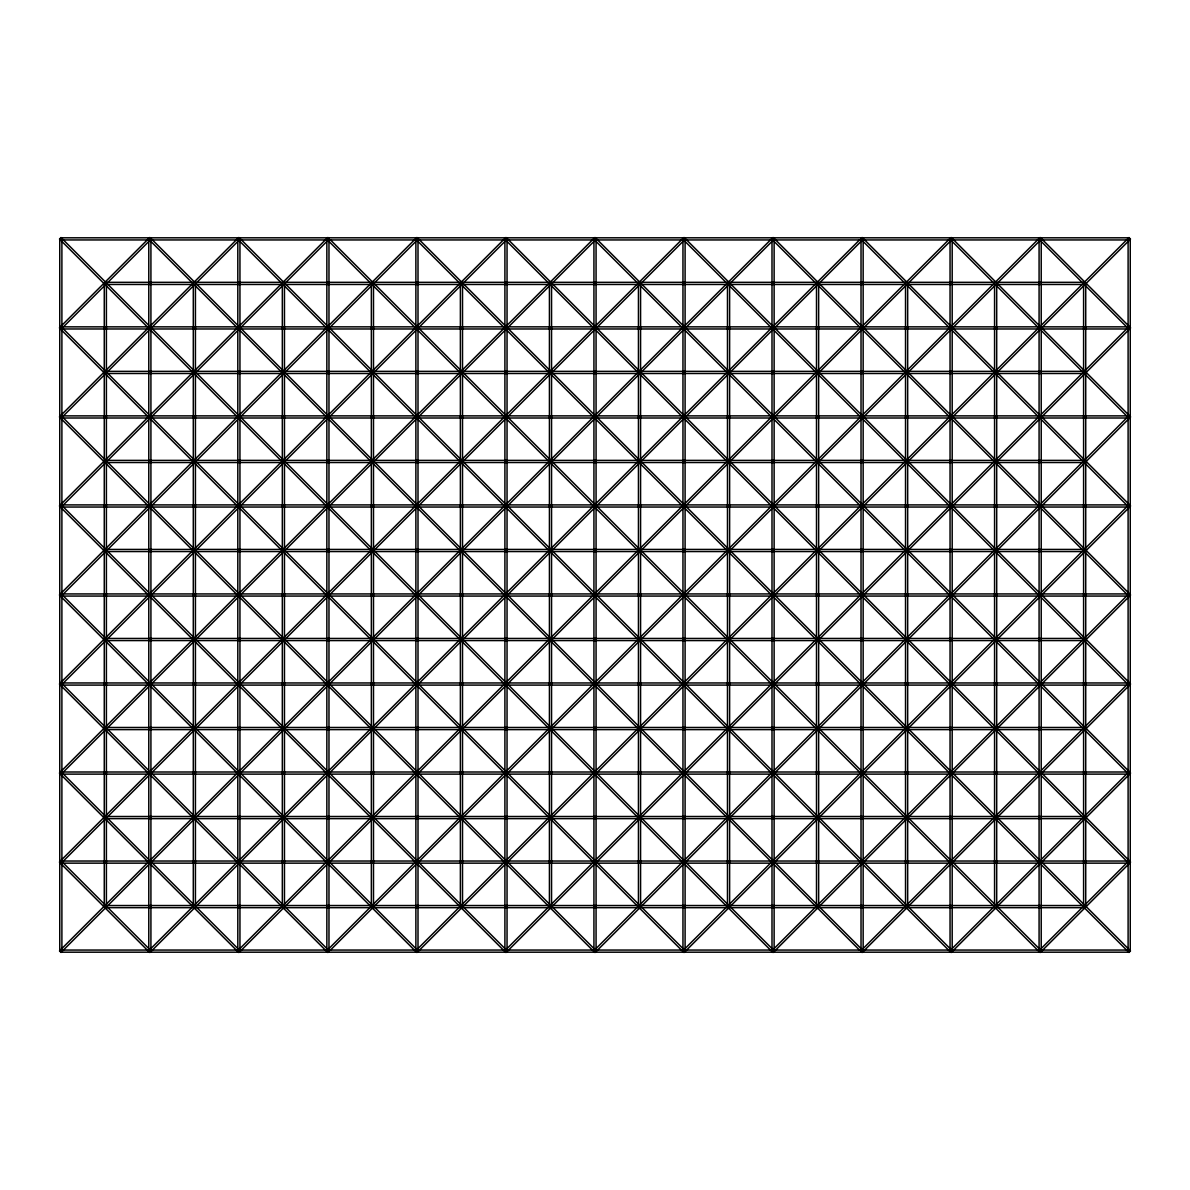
<?xml version="1.0" encoding="UTF-8"?>
<svg xmlns="http://www.w3.org/2000/svg" width="1190" height="1190" viewBox="0 0 1190 1190"><rect width="100%" height="100%" fill="white"/><g stroke="black" fill="none" stroke-linecap="round" stroke-linejoin="round"><path stroke-width="1.5" d="M60.63 240.201L62.148 238.684M59.5 327.726L149.657 237.554M60.63 329.228L62.148 327.726M105.151 284.722L106.654 283.205M149.657 240.201L151.175 238.684M61.017 329.228L149.866 240.38M59.5 416.753L149.657 326.596L151.175 328.098M150.966 325.287L238.684 237.554M148.527 328.098L150.044 326.596L239.071 415.622L237.554 417.125L238.684 418.255L240.201 416.753L283.592 460.128M193.048 283.592L194.55 282.075M60.63 418.255L62.148 416.753L148.735 503.34M105.151 373.749L106.654 372.232M151.175 327.726L149.657 329.228L59.5 239.071L61.017 237.554L148.735 325.287M238.684 240.201L240.201 238.684M61.017 418.255L62.148 417.125L60.63 415.622M63.457 415.816L148.735 330.537M194.55 284.722L150.044 329.228L148.527 327.726M195.681 283.592L239.071 240.201L237.554 238.684M59.5 505.78L104.021 461.259M105.151 460.128L148.527 416.753L150.044 418.255L151.175 417.125L149.657 415.622M150.966 414.313L238.684 326.596L240.201 328.098L283.592 284.722M240.008 325.287L327.726 237.554M150.044 415.622L148.527 417.125L149.657 418.255L151.175 416.753L194.55 460.128M193.048 372.619L194.55 371.101M237.554 328.098L239.071 326.596L150.044 237.554M282.075 283.592L283.592 282.075M60.63 507.297L62.148 505.78L148.735 592.367M105.151 462.776L106.654 461.259M61.017 507.297L62.148 506.166L60.63 504.649M63.457 504.857L148.735 419.564M152.484 415.816L239.071 329.228L237.554 327.726M284.722 283.592L328.098 240.201L326.596 238.684M59.5 594.807L104.021 550.301M105.151 549.17L148.527 505.78L150.044 507.297L151.175 506.166L149.657 504.649M150.966 503.34L237.554 416.753L239.071 418.255L152.484 504.857M240.008 414.313L416.753 237.554M150.044 504.649L148.527 506.166L149.657 507.297L151.175 505.78L194.55 549.17M326.596 328.098L328.098 326.596M60.63 596.324L62.148 594.807L61.017 593.676M105.151 551.803L106.654 550.301M327.726 329.228L329.228 327.726M418.255 238.684L416.753 240.201L460.128 283.592M61.017 596.324L62.148 595.193L60.63 593.676M63.457 593.884L148.735 508.606M241.511 415.816L283.592 373.749M284.722 372.619L372.619 284.722M373.749 283.592L415.816 241.511M59.5 683.834L147.218 596.116M150.966 592.367L237.554 505.78L239.071 507.297L152.484 593.884M240.008 503.34L326.596 416.753L328.098 418.255M371.101 372.232L327.726 415.622L329.228 417.125L241.511 504.857M372.232 371.101L415.622 327.726L417.125 329.228L504.857 241.511M505.78 237.554L416.753 326.596L418.255 328.098M60.63 685.351L62.148 683.834L61.017 682.703M327.726 418.255L329.228 416.753L372.619 460.128M418.255 327.726L416.753 329.228L460.128 372.619M507.297 238.684L505.78 240.201L549.17 283.592M148.735 597.633L62.148 684.22L60.63 682.703M330.537 415.816L372.619 373.749M373.749 372.619L415.816 330.537M59.5 772.875L147.218 685.143M150.966 681.394L236.245 596.116M240.008 592.367L326.596 505.78L328.098 507.297M371.101 461.259L327.726 504.649L329.228 506.166L241.511 593.884M372.232 460.128L415.622 416.753L417.125 418.255L418.255 417.125L416.753 415.622L460.128 372.232M461.259 371.101L504.649 327.726L506.166 329.228L593.884 241.511M594.807 237.554L505.78 326.596L507.297 328.098M193.048 639.699L194.55 638.197M415.622 417.125L417.125 415.622M60.63 774.378L62.148 772.875L61.017 771.745M149.657 685.351L151.175 683.834L150.044 682.703L148.527 684.22L105.151 640.83M240.201 594.807L238.684 596.324L237.554 595.193L239.071 593.676L195.681 550.301M327.726 507.297L329.228 505.78L415.816 592.367M507.297 327.726L505.78 329.228L592.367 415.816M594.807 240.201L596.324 238.684M148.735 686.66L62.148 773.247L60.63 771.745M194.55 640.83L151.175 684.22L149.657 682.703L148.527 683.834L150.044 685.351M195.681 639.699L239.071 596.324L237.554 594.807L238.684 593.676L240.201 595.193M330.537 504.857L415.816 419.564M419.564 415.816L504.857 330.537M59.5 861.902L147.218 774.184M150.966 770.436L236.245 685.143M240.008 681.394L325.287 596.116M460.128 461.259L416.753 504.649L418.255 506.166L417.125 507.297L415.622 505.78L326.596 594.807L328.098 596.324M461.259 460.128L504.649 416.753L506.166 418.255L507.297 417.125L505.78 415.622L594.807 326.596L596.324 328.098M596.116 325.287L683.834 237.554M193.048 728.741L194.55 727.224M282.075 639.699L283.592 638.197M328.098 593.676L326.596 595.193L415.622 684.22L417.125 682.703L418.255 683.834L416.753 685.351L460.128 728.741M415.622 506.166L417.125 504.649M504.649 417.125L506.166 415.622M593.676 328.098L595.193 326.596L684.22 415.622L682.703 417.125L683.834 418.255L685.351 416.753L728.741 460.128M638.197 283.592L639.699 282.075M60.63 863.405L62.148 861.902M105.151 818.899L106.654 817.381M149.657 774.378L151.175 772.875L150.044 771.745L148.527 773.247L105.151 729.872M238.684 685.351L240.201 683.834M327.726 596.324L329.228 594.807L284.722 550.301M372.232 551.803L373.749 550.301M461.259 462.776L462.776 461.259M550.301 373.749L551.803 372.232M596.324 327.726L594.807 329.228L550.301 284.722M683.834 240.201L685.351 238.684M61.017 863.405L148.735 775.687M194.55 729.872L151.175 773.247L149.657 771.745L148.527 772.875L150.044 774.378M195.681 728.741L239.071 685.351L237.554 683.834L238.684 682.703L240.201 684.22L283.592 640.83M284.722 639.699L329.228 595.193L327.726 593.676M330.537 593.884L415.816 508.606M419.564 504.857L504.857 419.564M508.606 415.816L593.884 330.537M639.699 284.722L595.193 329.228L593.676 327.726M640.83 283.592L684.22 240.201L682.703 238.684M150.966 859.463L236.245 774.184M240.008 770.436L325.287 685.143M414.313 596.116L326.596 683.834L328.098 685.351L284.722 728.741M460.128 550.301L416.753 593.676L418.255 595.193L417.125 596.324L415.622 594.807M461.259 549.17L504.649 505.78L506.166 507.297L507.297 506.166L505.78 504.649L549.17 461.259M550.301 460.128L593.676 416.753L595.193 418.255L596.324 417.125L594.807 415.622M596.116 414.313L683.834 326.596L685.351 328.098L728.741 284.722M685.143 325.287L772.875 237.554M148.527 862.274L150.044 860.772L194.55 905.278M193.048 817.768L194.55 816.251M282.075 728.741L283.592 727.224M328.098 682.703L326.596 684.22L240.008 597.633M371.101 639.699L372.619 638.197M415.622 595.193L417.125 593.676L418.255 594.807L416.753 596.324L460.128 639.699M504.649 506.166L506.166 504.649M595.193 415.622L593.676 417.125L594.807 418.255L596.324 416.753L639.699 460.128M638.197 372.619L639.699 371.101M682.703 328.098L684.22 326.596L595.193 237.554M727.224 283.592L728.741 282.075M105.151 907.925L106.654 906.408M151.175 861.902L149.657 863.405L59.5 773.247M238.684 774.378L240.201 772.875M461.259 551.803L462.776 550.301M550.301 462.776L551.803 461.259M772.875 240.201L774.378 238.684M148.735 864.714L61.017 952.446L59.5 950.929L149.657 860.772L151.175 862.274M283.592 729.872L240.201 773.247L238.684 771.745L237.554 772.875L239.071 774.378L150.044 863.405L148.527 861.902M415.816 597.633L329.228 684.22L327.726 682.703M419.564 593.884L504.857 508.606M508.606 504.857L593.884 419.564M597.633 415.816L684.22 329.228L682.703 327.726M729.872 283.592L773.247 240.201L771.745 238.684M150.966 948.49L238.684 860.772L240.201 862.274L283.592 818.899M240.008 859.463L325.287 774.184M414.313 685.143L326.596 772.875L328.098 774.378L284.722 817.768M503.34 596.116L416.753 682.703L418.255 684.22L504.857 597.633M549.17 550.301L505.78 593.676L507.297 595.193L506.166 596.324L504.649 594.807M550.301 549.17L593.676 505.78L595.193 507.297L596.324 506.166L594.807 504.649M596.116 503.34L682.703 416.753L684.22 418.255L597.633 504.857M685.143 414.313L772.875 326.596L774.378 328.098L817.768 284.722M774.184 325.287L859.463 240.008M861.902 237.554L860.772 238.684L862.274 240.201L818.899 283.592M148.527 951.316L150.044 949.798M237.554 862.274L239.071 860.772L152.484 774.184M328.098 771.745L326.596 773.247L240.008 686.66M504.649 595.193L506.166 593.676L507.297 594.807L505.78 596.324L549.17 639.699M595.193 504.649L593.676 506.166L594.807 507.297L596.324 505.78L639.699 549.17M771.745 328.098L773.247 326.596L684.22 237.554M550.301 551.803L551.803 550.301M863.405 238.684L861.902 240.201L905.278 283.592M150.044 952.446L239.071 863.405L237.554 861.902M372.619 729.872L329.228 773.247L327.726 771.745M373.749 728.741L415.816 686.66M508.606 593.884L593.884 508.606M686.66 415.816L728.741 373.749M729.872 372.619L773.247 329.228L771.745 327.726M240.008 948.49L371.101 817.381M372.232 816.251L414.313 774.184M503.34 685.143L416.753 771.745L418.255 773.247L504.857 686.66M592.367 596.116L505.78 682.703L507.297 684.22L593.884 597.633M596.116 592.367L682.703 505.78L684.22 507.297L597.633 593.884M685.143 503.34L771.745 416.753L773.247 418.255L686.66 504.857M774.184 414.313L816.251 372.232M817.381 371.101L950.929 237.554M237.554 951.316L239.071 949.798L195.681 906.408M326.596 862.274L328.098 860.772M860.772 328.098L862.274 326.596M327.726 863.405L329.228 861.902M861.902 329.228L863.405 327.726M952.446 238.684L950.929 240.201L994.319 283.592M239.071 952.446L372.619 818.899M373.749 817.768L415.816 775.687M775.687 415.816L817.768 373.749M818.899 372.619L949.992 241.511M371.101 906.408L327.726 949.798L329.228 951.316L328.098 952.446M372.232 905.278L415.622 861.902L417.125 863.405L504.857 775.687M460.128 817.381L416.753 860.772L418.255 862.274M461.259 816.251L503.34 774.184M592.367 685.143L505.78 771.745L507.297 773.247L593.884 686.66M596.116 681.394L681.394 596.116M685.143 592.367L771.745 505.78L773.247 507.297L686.66 593.884M774.184 503.34L816.251 461.259M817.381 460.128L860.772 416.753L862.274 418.255M905.278 372.232L861.902 415.622L863.405 417.125L775.687 504.857M906.408 371.101L949.798 327.726L951.316 329.228L1039.034 241.511M1039.956 237.554L950.929 326.596L952.446 328.098M326.596 951.316L328.098 949.798L284.722 906.408M638.197 639.699L639.699 638.197M418.255 861.902L416.753 863.405L505.78 952.446M594.807 685.351L596.324 683.834L595.193 682.703L593.676 684.22L550.301 640.83M685.351 594.807L683.834 596.324L682.703 595.193L684.22 593.676L640.83 550.301M861.902 418.255L863.405 416.753L949.992 503.34M952.446 327.726L950.929 329.228L1037.516 415.816M1039.956 240.201L1041.473 238.684M330.537 949.992L415.816 864.714M639.699 640.83L596.324 684.22L594.807 682.703L593.676 683.834L595.193 685.351M640.83 639.699L684.22 596.324L682.703 594.807L683.834 593.676L685.351 595.193M864.714 415.816L949.992 330.537M460.128 906.408L416.753 949.798L418.255 951.316M461.259 905.278L504.649 861.902L506.166 863.405L593.884 775.687M592.367 774.184L505.78 860.772L507.297 862.274M596.116 770.436L681.394 685.143M685.143 681.394L770.436 596.116M774.184 592.367L860.772 505.78L862.274 507.297M905.278 461.259L861.902 504.649L863.405 506.166L775.687 593.884M906.408 460.128L949.798 416.753L951.316 418.255L952.446 417.125L950.929 415.622L1039.956 326.596L1041.473 328.098M1041.265 325.287L1128.983 237.554L1130.5 239.071L1040.343 329.228L1038.825 327.726M415.622 951.316L417.125 949.798M638.197 728.741L639.699 727.224M727.224 639.699L728.741 638.197M949.798 417.125L951.316 415.622M1038.825 328.098L1040.343 326.596L1130.5 416.753M1083.346 283.592L1084.849 282.075M461.259 907.925L462.776 906.408M507.297 861.902L505.78 863.405L594.807 952.446M550.301 818.899L551.803 817.381M594.807 774.378L596.324 772.875L595.193 771.745L593.676 773.247L550.301 729.872M683.834 685.351L685.351 683.834M774.378 594.807L772.875 596.324L771.745 595.193L773.247 593.676L729.872 550.301M817.381 551.803L818.899 550.301M861.902 507.297L863.405 505.78L949.992 592.367M906.408 462.776L907.925 461.259M995.45 373.749L996.952 372.232M1041.473 327.726L1039.956 329.228L995.45 284.722M417.125 952.446L504.857 864.714M639.699 729.872L596.324 773.247L594.807 771.745L593.676 772.875L595.193 774.378M640.83 728.741L684.22 685.351L682.703 683.834L683.834 682.703L685.351 684.22L728.741 640.83M729.872 639.699L773.247 596.324L771.745 594.807L772.875 593.676L774.378 595.193M864.714 504.857L949.992 419.564M953.755 415.816L1039.034 330.537M549.17 906.408L505.78 949.798L507.297 951.316M550.301 905.278L594.807 860.772L596.324 862.274M596.116 859.463L681.394 774.184M685.143 770.436L770.436 685.143M774.184 681.394L859.463 596.116M905.278 550.301L860.772 594.807L862.274 596.324M906.408 549.17L949.798 505.78L951.316 507.297L952.446 506.166L950.929 504.649L994.319 461.259M995.45 460.128L1038.825 416.753L1040.343 418.255L1041.473 417.125L1039.956 415.622M1041.265 414.313L1128.983 326.596M504.649 951.316L506.166 949.798M593.676 862.274L595.193 860.772L639.699 905.278M638.197 817.768L639.699 816.251M727.224 728.741L728.741 727.224M816.251 639.699L817.768 638.197M862.274 593.676L860.772 595.193L905.278 639.699M949.798 506.166L951.316 504.649M1040.343 415.622L1038.825 417.125L1039.956 418.255L1041.473 416.753L1084.849 460.128M1083.346 372.619L1084.849 371.101M1127.852 328.098L1129.37 326.596M550.301 907.925L551.803 906.408M596.324 861.902L594.807 863.405L505.78 774.378L507.297 772.875L506.166 771.745L504.649 773.247L461.259 729.872M683.834 774.378L685.351 772.875M772.875 685.351L774.378 683.834M861.902 596.324L863.405 594.807L774.378 505.78L772.875 507.297L771.745 506.166L773.247 504.649L729.872 461.259M906.408 551.803L907.925 550.301M995.45 462.776L996.952 461.259M506.166 952.446L593.884 864.714M728.741 729.872L685.351 773.247L683.834 771.745L682.703 772.875L684.22 774.378L595.193 863.405L593.676 861.902M729.872 728.741L773.247 685.351L771.745 683.834L772.875 682.703L774.378 684.22L863.405 595.193L861.902 593.676M864.714 593.884L949.992 508.606M953.755 504.857L1039.034 419.564M1042.782 415.816L1130.5 328.098M596.116 948.49L683.834 860.772L685.351 862.274L728.741 818.899M685.143 859.463L770.436 774.184M774.184 770.436L859.463 685.143M948.49 596.116L860.772 683.834L862.274 685.351L818.899 728.741M994.319 550.301L950.929 593.676L952.446 595.193L951.316 596.324L949.798 594.807M995.45 549.17L1038.825 505.78L1040.343 507.297L1041.473 506.166L1039.956 504.649M1041.265 503.34L1127.852 416.753L1129.37 418.255M593.676 951.316L595.193 949.798M682.703 862.274L684.22 860.772L597.633 774.184M862.274 682.703L860.772 684.22L774.184 597.633M949.798 595.193L951.316 593.676L952.446 594.807L950.929 596.324L994.319 639.699M1040.343 504.649L1038.825 506.166L1039.956 507.297L1041.473 505.78L1084.849 549.17M1129.37 415.622L1127.852 417.125L1128.983 418.255M772.875 774.378L774.378 772.875M995.45 551.803L996.952 550.301M595.193 952.446L684.22 863.405L682.703 861.902M729.872 817.768L773.247 774.378L771.745 772.875L772.875 771.745L774.378 773.247L817.768 729.872M949.992 597.633L863.405 684.22L861.902 682.703M953.755 593.884L1039.034 508.606M1042.782 504.857L1130.5 417.125M685.143 948.49L772.875 860.772L774.378 862.274L817.768 818.899M774.184 859.463L816.251 817.381M817.381 816.251L859.463 774.184M948.49 685.143L860.772 772.875L862.274 774.378L818.899 817.768M1037.516 596.116L950.929 682.703L952.446 684.22L1039.034 597.633M1041.265 592.367L1127.852 505.78L1129.37 507.297M682.703 951.316L684.22 949.798L640.83 906.408M771.745 862.274L773.247 860.772L729.872 817.381M862.274 771.745L860.772 773.247L817.381 729.872M1129.37 504.649L1127.852 506.166L1128.983 507.297M684.22 952.446L773.247 863.405L771.745 861.902M949.992 686.66L863.405 773.247L861.902 771.745M1042.782 593.884L1130.5 506.166M774.184 948.49L816.251 906.408M817.381 905.278L905.278 817.381M906.408 816.251L948.49 774.184M1037.516 685.143L950.929 771.745L952.446 773.247L1039.034 686.66M1041.265 681.394L1126.543 596.116M1128.983 593.676L1127.852 594.807L1129.37 596.324M771.745 951.316L773.247 949.798L729.872 906.408M860.772 862.274L862.274 860.772M1083.346 639.699L1084.849 638.197M1129.37 593.676L1127.852 595.193L1128.983 596.324M861.902 863.405L863.405 861.902M1039.956 685.351L1041.473 683.834L1040.343 682.703L1038.825 684.22L995.45 640.83M773.247 952.446L949.992 775.687M1084.849 640.83L1041.473 684.22L1039.956 682.703L1038.825 683.834L1040.343 685.351M1085.979 639.699L1130.5 595.193M905.278 906.408L861.902 949.798L863.405 951.316M906.408 905.278L949.798 861.902L951.316 863.405L1039.034 775.687M1037.516 774.184L950.929 860.772L952.446 862.274M1041.265 770.436L1126.543 685.143M1128.983 682.703L1127.852 683.834L1129.37 685.351M1083.346 728.741L1084.849 727.224M1129.37 682.703L1127.852 684.22L1041.265 597.633M906.408 907.925L907.925 906.408M952.446 861.902L950.929 863.405L1039.956 952.446M995.45 818.899L996.952 817.381M1039.956 774.378L1041.473 772.875L1040.343 771.745L1038.825 773.247L995.45 729.872M862.274 952.446L949.992 864.714M1084.849 729.872L1041.473 773.247L1039.956 771.745L1038.825 772.875L1040.343 774.378M1085.979 728.741L1130.5 684.22M994.319 906.408L950.929 949.798L952.446 951.316M995.45 905.278L1039.956 860.772L1041.473 862.274M1041.265 859.463L1126.543 774.184M1128.983 771.745L1127.852 772.875L1129.37 774.378M949.798 951.316L951.316 949.798M1038.825 862.274L1040.343 860.772L1130.5 950.929L1128.983 952.446L1041.265 864.714M1083.346 817.768L1084.849 816.251M1129.37 771.745L1127.852 773.247L1041.265 686.66M995.45 907.925L996.952 906.408M1041.473 861.902L1039.956 863.405L950.929 774.378L952.446 772.875L951.316 771.745L949.798 773.247L906.408 729.872M951.316 952.446L1039.034 864.714M1130.5 773.247L1040.343 863.405L1038.825 861.902M1040.134 949.62L1128.983 860.772M1038.825 951.316L1040.343 949.798M1083.346 906.795L1084.849 905.278M1127.852 862.274L1129.37 860.772M1040.343 952.446L1130.5 862.274M1127.852 951.316L1129.37 949.798M281.539 282.328L105.33 282.328L105.33 284.47L194.372 284.47M283.399 282.328L370.566 282.328M374.285 282.328L461.452 282.328M463.312 282.328L726.688 282.328M728.548 282.328L815.715 282.328M819.434 282.328L906.602 282.328M908.461 282.328L1084.67 282.328L1084.67 284.47L995.628 284.47M371.354 283.399L373.496 283.399M816.504 283.399L818.646 283.399M196.216 284.47L283.399 284.47M285.258 284.47L370.566 284.47M374.285 284.47L459.608 284.47M461.452 284.47L548.635 284.47M550.479 284.47L639.521 284.47M641.365 284.47L728.548 284.47M730.392 284.47L815.715 284.47M819.434 284.47L904.742 284.47M906.602 284.47L993.784 284.47M59.753 327.904L61.895 327.904M148.78 327.904L150.922 327.904M237.807 327.904L239.949 327.904M326.848 327.904L328.976 327.904M415.875 327.904L418.002 327.904M504.902 327.904L507.044 327.904M593.929 327.904L596.071 327.904M682.956 327.904L685.098 327.904M771.998 327.904L774.125 327.904M861.025 327.904L863.152 327.904M950.051 327.904L952.193 327.904M1039.078 327.904L1041.22 327.904M1128.105 327.904L1130.247 327.904M281.539 371.354L105.33 371.354L105.33 373.496L281.539 373.496M285.258 371.354L370.566 371.354M374.285 371.354L459.608 371.354M463.312 371.354L726.688 371.354M730.392 371.354L815.715 371.354M819.434 371.354L904.742 371.354M908.461 371.354L1084.67 371.354L1084.67 373.496L908.461 373.496M371.354 372.425L373.496 372.425M816.504 372.425L818.646 372.425M285.258 373.496L370.566 373.496M374.285 373.496L459.608 373.496M463.312 373.496L726.688 373.496M730.392 373.496L815.715 373.496M819.434 373.496L904.742 373.496M59.753 416.946L61.895 416.946M148.78 416.946L150.922 416.946M237.807 416.946L239.949 416.946M326.848 416.946L328.976 416.946M415.875 416.946L418.002 416.946M504.902 416.946L507.044 416.946M593.929 416.946L596.071 416.946M682.956 416.946L685.098 416.946M771.998 416.946L774.125 416.946M861.025 416.946L863.152 416.946M950.051 416.946L952.193 416.946M1039.078 416.946L1041.22 416.946M1128.105 416.946L1130.247 416.946M105.33 460.381L194.372 460.381M196.216 460.381L283.399 460.381M285.258 460.381L370.566 460.381M374.285 460.381L459.608 460.381M461.452 460.381L548.635 460.381M550.479 460.381L639.521 460.381M641.365 460.381L728.548 460.381M730.392 460.381L815.715 460.381M819.434 460.381L904.742 460.381M906.602 460.381L993.784 460.381M995.628 460.381L1084.67 460.381M371.354 461.452L373.496 461.452M816.504 461.452L818.646 461.452M105.33 462.523L281.539 462.523M283.399 462.523L370.566 462.523M374.285 462.523L461.452 462.523M463.312 462.523L726.688 462.523M728.548 462.523L815.715 462.523M819.434 462.523L906.602 462.523M908.461 462.523L1084.67 462.523M59.753 505.973L61.895 505.973M148.78 505.973L150.922 505.973M237.807 505.973L239.949 505.973M326.848 505.973L328.976 505.973M415.875 505.973L418.002 505.973M504.902 505.973L507.044 505.973M593.929 505.973L596.071 505.973M682.956 505.973L685.098 505.973M771.998 505.973L774.125 505.973M861.025 505.973L863.152 505.973M950.051 505.973L952.193 505.973M1039.078 505.973L1041.22 505.973M1128.105 505.973L1130.247 505.973M105.33 549.423L194.372 549.423M196.216 549.423L283.399 549.423M285.258 549.423L459.608 549.423M461.452 549.423L548.635 549.423M550.479 549.423L639.521 549.423M641.365 549.423L728.548 549.423M730.392 549.423L904.742 549.423M906.602 549.423L993.784 549.423M995.628 549.423L1084.67 549.423M371.354 550.479L373.496 550.479M816.504 550.479L818.646 550.479M105.33 551.55L1084.67 551.55M59.753 595L61.895 595M148.78 595L150.922 595M237.807 595L239.949 595M326.848 595L328.976 595M415.875 595L418.002 595M504.902 595L507.044 595M593.929 595L596.071 595M682.956 595L685.098 595M771.998 595L774.125 595M861.025 595L863.152 595M950.051 595L952.193 595M1039.078 595L1041.22 595M1128.105 595L1130.247 595M105.33 638.45L1084.67 638.45M371.354 639.521L373.496 639.521M816.504 639.521L818.646 639.521M105.33 640.577L194.372 640.577M196.216 640.577L283.399 640.577M285.258 640.577L459.608 640.577M461.452 640.577L548.635 640.577M550.479 640.577L639.521 640.577M641.365 640.577L728.548 640.577M730.392 640.577L904.742 640.577M906.602 640.577L993.784 640.577M995.628 640.577L1084.67 640.577M59.753 684.027L61.895 684.027M148.78 684.027L150.922 684.027M237.807 684.027L239.949 684.027M326.848 684.027L328.976 684.027M415.875 684.027L418.002 684.027M504.902 684.027L507.044 684.027M593.929 684.027L596.071 684.027M682.956 684.027L685.098 684.027M771.998 684.027L774.125 684.027M861.025 684.027L863.152 684.027M950.051 684.027L952.193 684.027M1039.078 684.027L1041.22 684.027M1128.105 684.027L1130.247 684.027M105.33 727.477L281.539 727.477M283.399 727.477L370.566 727.477M374.285 727.477L461.452 727.477M463.312 727.477L726.688 727.477M728.548 727.477L815.715 727.477M819.434 727.477L906.602 727.477M908.461 727.477L1084.67 727.477M371.354 728.548L373.496 728.548M816.504 728.548L818.646 728.548M105.33 729.619L194.372 729.619M196.216 729.619L283.399 729.619M285.258 729.619L370.566 729.619M374.285 729.619L459.608 729.619M461.452 729.619L548.635 729.619M550.479 729.619L639.521 729.619M641.365 729.619L728.548 729.619M730.392 729.619L815.715 729.619M819.434 729.619L904.742 729.619M906.602 729.619L993.784 729.619M995.628 729.619L1084.67 729.619M59.753 773.054L61.895 773.054M148.78 773.054L150.922 773.054M237.807 773.054L239.949 773.054M326.848 773.054L328.976 773.054M415.875 773.054L418.002 773.054M504.902 773.054L507.044 773.054M593.929 773.054L596.071 773.054M682.956 773.054L685.098 773.054M771.998 773.054L774.125 773.054M861.025 773.054L863.152 773.054M950.051 773.054L952.193 773.054M1039.078 773.054L1041.22 773.054M1128.105 773.054L1130.247 773.054M281.539 816.504L105.33 816.504L105.33 818.646L281.539 818.646M285.258 816.504L370.566 816.504M374.285 816.504L459.608 816.504M463.312 816.504L726.688 816.504M730.392 816.504L815.715 816.504M819.434 816.504L904.742 816.504M908.461 816.504L1084.67 816.504L1084.67 818.646L908.461 818.646M371.354 817.575L373.496 817.575M816.504 817.575L818.646 817.575M285.258 818.646L370.566 818.646M374.285 818.646L459.608 818.646M463.312 818.646L726.688 818.646M730.392 818.646L815.715 818.646M819.434 818.646L904.742 818.646M59.753 862.095L61.895 862.095M148.78 862.095L150.922 862.095M237.807 862.095L239.949 862.095M326.848 862.095L328.976 862.095M415.875 862.095L418.002 862.095M504.902 862.095L507.044 862.095M593.929 862.095L596.071 862.095M682.956 862.095L685.098 862.095M771.998 862.095L774.125 862.095M861.025 862.095L863.152 862.095M950.051 862.095L952.193 862.095M1039.078 862.095L1041.22 862.095M1128.105 862.095L1130.247 862.095M194.372 905.53L105.33 905.53L105.33 907.673L281.539 907.673M196.216 905.53L283.399 905.53M285.258 905.53L370.566 905.53M374.285 905.53L459.608 905.53M461.452 905.53L548.635 905.53M550.479 905.53L639.521 905.53M641.365 905.53L728.548 905.53M730.392 905.53L815.715 905.53M819.434 905.53L904.742 905.53M906.602 905.53L993.784 905.53M995.628 905.53L1084.67 905.53L1084.67 907.673L908.461 907.673M371.354 906.602L373.496 906.602M816.504 906.602L818.646 906.602M283.399 907.673L370.566 907.673M374.285 907.673L461.452 907.673M463.312 907.673L726.688 907.673M728.548 907.673L815.715 907.673M819.434 907.673L906.602 907.673M1127.852 238.684L1129.37 240.201M1040.343 237.554L1130.5 327.726M1038.825 238.684L1040.343 240.201M1083.346 283.205L1084.849 284.722M1127.852 327.726L1129.37 329.228M1040.134 240.38L1128.983 329.228M951.316 237.554L1039.034 325.287M995.45 282.075L996.952 283.592M949.798 238.684L951.316 240.201M1083.346 372.232L1084.849 373.749M1041.265 330.537L1126.543 415.816M862.274 237.554L949.992 325.287M1039.034 414.313L951.316 326.596L949.798 328.098L906.408 284.722M1085.979 461.259L1130.5 505.78M906.408 282.075L907.925 283.592M995.45 371.101L996.952 372.619M1083.346 461.259L1084.849 462.776M1041.265 419.564L1126.543 504.857M773.247 237.554L949.992 414.313M1039.034 503.34L952.446 416.753L950.929 418.255L1037.516 504.857M1085.979 550.301L1130.5 594.807M861.902 326.596L863.405 328.098M860.772 327.726L862.274 329.228M1083.346 550.301L1084.849 551.803M774.184 241.511L816.251 283.592M817.381 284.722L905.278 372.619M906.408 373.749L948.49 415.816M1041.265 508.606L1126.543 593.884M817.768 371.101L774.378 327.726L772.875 329.228L685.143 241.511M818.899 372.232L862.274 415.622L860.772 417.125L948.49 504.857M1039.034 592.367L952.446 505.78L950.929 507.297L1037.516 593.884M1042.782 596.116L1130.5 683.834M774.184 330.537L816.251 372.619M817.381 373.749L859.463 415.816M728.741 371.101L685.351 327.726L683.834 329.228L596.116 241.511M729.872 372.232L773.247 415.622L771.745 417.125L772.875 418.255L774.378 416.753L817.768 460.128M818.899 461.259L862.274 504.649L860.772 506.166L948.49 593.884M953.755 596.116L1039.034 681.394M1042.782 685.143L1130.5 772.875M772.875 415.622L774.378 417.125M995.45 638.197L996.952 639.699M593.676 238.684L595.193 240.201M685.143 330.537L770.436 415.816M774.184 419.564L859.463 504.857M506.166 237.554L593.884 325.287M864.714 596.116L949.992 681.394M953.755 685.143L1039.034 770.436M1042.782 774.184L1130.5 861.902M550.301 282.075L551.803 283.592M683.834 415.622L685.351 417.125M772.875 504.649L774.378 506.166M906.408 638.197L907.925 639.699M995.45 727.224L996.952 728.741M504.649 238.684L506.166 240.201M638.197 372.232L639.699 373.749M727.224 461.259L728.741 462.776M816.251 550.301L817.768 551.803M949.798 683.834L951.316 685.351M1083.346 817.381L1084.849 818.899M1127.852 861.902L1129.37 863.405M596.116 330.537L681.394 415.816M685.143 419.564L770.436 504.857M774.184 508.606L859.463 593.884M906.408 640.83L949.798 684.22L951.316 682.703L952.446 683.834L950.929 685.351L994.319 728.741M1041.265 775.687L1128.983 863.405M417.125 237.554L504.857 325.287M593.884 414.313L506.166 326.596L504.649 328.098L461.259 284.722M640.83 461.259L684.22 504.649L682.703 506.166L683.834 507.297L685.351 505.78L728.741 549.17M775.687 596.116L863.405 683.834L861.902 685.351L905.278 728.741M864.714 685.143L949.992 770.436M953.755 774.184L1039.034 859.463M461.259 282.075L462.776 283.592M550.301 371.101L551.803 372.619M683.834 504.649L685.351 506.166M817.381 638.197L818.899 639.699M906.408 727.224L907.925 728.741M995.45 816.251L996.952 817.768M415.622 238.684L417.125 240.201M638.197 461.259L639.699 462.776M727.224 550.301L728.741 551.803M949.798 772.875L951.316 774.378M1083.346 906.408L1084.849 907.925M596.116 419.564L681.394 504.857M685.143 508.606L770.436 593.884M328.098 237.554L329.228 238.684L327.726 240.201L371.101 283.592M330.537 240.008L415.816 325.287M504.857 414.313L417.125 326.596L415.622 328.098L372.232 284.722M593.884 503.34L507.297 416.753L505.78 418.255L592.367 504.857M686.66 596.116L773.247 682.703L771.745 684.22L685.143 597.633M775.687 685.143L863.405 772.875L861.902 774.378L905.278 817.768M864.714 774.184L949.992 859.463M1039.034 948.49L951.316 860.772L949.798 862.274L906.408 818.899M1039.956 949.798L1041.473 951.316M638.197 550.301L639.699 551.803M461.259 373.749L503.34 415.816M596.116 508.606L681.394 593.884M774.184 686.66L816.251 728.741M239.071 237.554L372.619 371.101M373.749 372.232L415.816 414.313M504.857 503.34L418.255 416.753L416.753 418.255L503.34 504.857M593.884 592.367L507.297 505.78L505.78 507.297L592.367 593.884M597.633 596.116L684.22 682.703L682.703 684.22L596.116 597.633M686.66 685.143L773.247 771.745L771.745 773.247L685.143 686.66M775.687 774.184L817.768 816.251M818.899 817.381L949.992 948.49M327.726 326.596L329.228 328.098M861.902 860.772L863.405 862.274M326.596 327.726L328.098 329.228M860.772 861.902L862.274 863.405M240.008 241.511L371.101 372.619M372.232 373.749L414.313 415.816M774.184 775.687L816.251 817.768M817.381 818.899L950.929 952.446M283.592 371.101L240.201 327.726L238.684 329.228L150.966 241.511M284.722 372.232L328.098 415.622L326.596 417.125L414.313 504.857M373.749 461.259L415.816 503.34M504.857 592.367L418.255 505.78L416.753 507.297L503.34 593.884M508.606 596.116L593.884 681.394M597.633 685.143L684.22 771.745L682.703 773.247L596.116 686.66M686.66 774.184L728.741 816.251M817.768 905.278L774.378 861.902L772.875 863.405L685.143 775.687M818.899 906.408L862.274 949.798L860.772 951.316L861.902 952.446M550.301 638.197L551.803 639.699M148.527 238.684L150.044 240.201M240.008 330.537L325.287 415.816M774.184 864.714L859.463 949.992M284.722 461.259L328.098 504.649L326.596 506.166L414.313 593.884M419.564 596.116L504.857 681.394M508.606 685.143L593.884 770.436M728.741 905.278L685.351 861.902L683.834 863.405L596.116 775.687M105.151 282.075L106.654 283.592M238.684 415.622L240.201 417.125M461.259 638.197L462.776 639.699M550.301 727.224L551.803 728.741M772.875 949.798L774.378 951.316M193.048 372.232L194.55 373.749M282.075 461.259L283.592 462.776M371.101 550.301L372.619 551.803M504.649 683.834L506.166 685.351M638.197 817.381L639.699 818.899M727.224 906.408L728.741 907.925M150.966 330.537L236.245 415.816M240.008 419.564L325.287 504.857M461.259 640.83L504.649 684.22L506.166 682.703L507.297 683.834L505.78 685.351L549.17 728.741M685.143 864.714L772.875 952.446M61.017 326.596L148.735 414.313M195.681 461.259L239.071 504.649L237.554 506.166L238.684 507.297L240.201 505.78L283.592 549.17M330.537 596.116L415.816 681.394M419.564 685.143L504.857 770.436M508.606 774.184L593.884 859.463M60.63 326.596L62.148 328.098M105.151 371.101L106.654 372.619M238.684 504.649L240.201 506.166M372.232 638.197L373.749 639.699M461.259 727.224L462.776 728.741M550.301 816.251L551.803 817.768M683.834 949.798L685.351 951.316M193.048 461.259L194.55 462.776M282.075 550.301L283.592 551.803M415.622 683.834L417.125 685.351M504.649 772.875L506.166 774.378M638.197 906.408L639.699 907.925M59.5 328.098L147.218 415.816M150.966 419.564L236.245 504.857M240.008 508.606L325.287 593.884M596.116 864.714L683.834 952.446M241.511 596.116L329.228 683.834L327.726 685.351L371.101 728.741M330.537 685.143L415.816 770.436M419.564 774.184L504.857 859.463M593.884 948.49L506.166 860.772L504.649 862.274L461.259 818.899M594.807 949.798L596.324 951.316M193.048 550.301L194.55 551.803M415.622 772.875L417.125 774.378M59.5 417.125L147.218 504.857M150.966 508.606L236.245 593.884M372.232 729.872L415.622 773.247L417.125 771.745L418.255 772.875L416.753 774.378L460.128 817.768M152.484 596.116L239.071 682.703L237.554 684.22L150.966 597.633M241.511 685.143L329.228 772.875L327.726 774.378L371.101 817.768M330.537 774.184L372.619 816.251M373.749 817.381L415.816 859.463M504.857 948.49L417.125 860.772L415.622 862.274L372.232 818.899M59.5 506.166L147.218 593.884M63.457 596.116L148.735 681.394M152.484 685.143L239.071 771.745L237.554 773.247L150.966 686.66M241.511 774.184L283.592 816.251M284.722 817.381L372.619 905.278M373.749 906.408L415.816 948.49M105.151 638.197L106.654 639.699M327.726 860.772L329.228 862.274M326.596 861.902L328.098 863.405M59.5 595.193L104.021 639.699M240.008 775.687L416.753 952.446M63.457 685.143L148.735 770.436M283.592 905.278L240.201 861.902L238.684 863.405L150.966 775.687M105.151 727.224L106.654 728.741M193.048 817.381L194.55 818.899M282.075 906.408L283.592 907.925M59.5 684.22L104.021 728.741M240.008 864.714L327.726 952.446M63.457 774.184L148.735 859.463M105.151 816.251L106.654 817.768M238.684 949.798L240.201 951.316M193.048 906.408L194.55 907.925M150.966 864.714L238.684 952.446M61.017 860.772L149.866 949.62M60.63 860.772L62.148 862.274M105.151 905.278L106.654 906.795M149.657 949.798L151.175 951.316M59.5 862.274L149.657 952.446M60.63 949.798L62.148 951.316M1085.726 283.399L1085.726 459.608M1085.726 461.452L1085.726 548.635M1085.726 550.479L1085.726 639.521M1085.726 641.365L1085.726 728.548M1085.726 730.392L1085.726 906.602M1083.599 283.399L1083.599 906.602M1040.149 237.807L1040.149 239.949M1040.149 326.848L1040.149 328.976M1040.149 415.875L1040.149 418.002M1040.149 504.902L1040.149 507.044M1040.149 593.929L1040.149 596.071M1040.149 682.956L1040.149 685.098M1040.149 771.998L1040.149 774.125M1040.149 861.025L1040.149 863.152M1040.149 950.051L1040.149 952.193M996.699 283.399L996.699 461.452M996.699 463.312L996.699 726.688M996.699 728.548L996.699 906.602M995.628 371.354L995.628 373.496M995.628 816.504L995.628 818.646M994.572 285.258L994.572 459.608M994.572 461.452L994.572 548.635M994.572 550.479L994.572 639.521M994.572 641.365L994.572 728.548M994.572 730.392L994.572 904.742M951.122 237.807L951.122 239.949M951.122 326.848L951.122 328.976M951.122 415.875L951.122 418.002M951.122 504.902L951.122 507.044M951.122 593.929L951.122 596.071M951.122 682.956L951.122 685.098M951.122 771.998L951.122 774.125M951.122 861.025L951.122 863.152M951.122 950.051L951.122 952.193M907.673 283.399L907.673 370.566M907.673 374.285L907.673 461.452M907.673 463.312L907.673 726.688M907.673 728.548L907.673 815.715M907.673 819.434L907.673 906.602M906.602 371.354L906.602 373.496M906.602 816.504L906.602 818.646M905.53 285.258L905.53 370.566M905.53 374.285L905.53 459.608M905.53 461.452L905.53 548.635M905.53 550.479L905.53 639.521M905.53 641.365L905.53 728.548M905.53 730.392L905.53 815.715M905.53 819.434L905.53 904.742M862.095 237.807L862.095 239.949M862.095 326.848L862.095 328.976M862.095 415.875L862.095 418.002M862.095 504.902L862.095 507.044M862.095 593.929L862.095 596.071M862.095 682.956L862.095 685.098M862.095 771.998L862.095 774.125M862.095 861.025L862.095 863.152M862.095 950.051L862.095 952.193M818.646 285.258L818.646 370.566M818.646 374.285L818.646 459.608M818.646 463.312L818.646 726.688M818.646 730.392L818.646 815.715M818.646 819.434L818.646 904.742M817.575 371.354L817.575 373.496M817.575 816.504L817.575 818.646M816.504 285.258L816.504 370.566M816.504 374.285L816.504 459.608M816.504 463.312L816.504 726.688M816.504 730.392L816.504 815.715M816.504 819.434L816.504 904.742M773.054 237.807L773.054 239.949M773.054 326.848L773.054 328.976M773.054 415.875L773.054 418.002M773.054 504.902L773.054 507.044M773.054 593.929L773.054 596.071M773.054 682.956L773.054 685.098M773.054 771.998L773.054 774.125M773.054 861.025L773.054 863.152M773.054 950.051L773.054 952.193M729.619 285.258L729.619 370.566M729.619 374.285L729.619 459.608M729.619 461.452L729.619 548.635M729.619 550.479L729.619 639.521M729.619 641.365L729.619 728.548M729.619 730.392L729.619 815.715M729.619 819.434L729.619 904.742M728.548 371.354L728.548 373.496M728.548 816.504L728.548 818.646M727.477 283.399L727.477 370.566M727.477 374.285L727.477 461.452M727.477 463.312L727.477 726.688M727.477 728.548L727.477 815.715M727.477 819.434L727.477 906.602M684.027 237.807L684.027 239.949M684.027 326.848L684.027 328.976M684.027 415.875L684.027 418.002M684.027 504.902L684.027 507.044M684.027 593.929L684.027 596.071M684.027 682.956L684.027 685.098M684.027 771.998L684.027 774.125M684.027 861.025L684.027 863.152M684.027 950.051L684.027 952.193M640.577 285.258L640.577 459.608M640.577 461.452L640.577 548.635M640.577 550.479L640.577 639.521M640.577 641.365L640.577 728.548M640.577 730.392L640.577 904.742M639.521 371.354L639.521 373.496M639.521 816.504L639.521 818.646M638.45 283.399L638.45 906.602M595 237.807L595 239.949M595 326.848L595 328.976M595 415.875L595 418.002M595 504.902L595 507.044M595 593.929L595 596.071M595 682.956L595 685.098M595 771.998L595 774.125M595 861.025L595 863.152M595 950.051L595 952.193M551.55 283.399L551.55 906.602M550.479 371.354L550.479 373.496M550.479 816.504L550.479 818.646M549.423 285.258L549.423 459.608M549.423 461.452L549.423 548.635M549.423 550.479L549.423 639.521M549.423 641.365L549.423 728.548M549.423 730.392L549.423 904.742M505.973 237.807L505.973 239.949M505.973 326.848L505.973 328.976M505.973 415.875L505.973 418.002M505.973 504.902L505.973 507.044M505.973 593.929L505.973 596.071M505.973 682.956L505.973 685.098M505.973 771.998L505.973 774.125M505.973 861.025L505.973 863.152M505.973 950.051L505.973 952.193M462.523 283.399L462.523 370.566M462.523 374.285L462.523 461.452M462.523 463.312L462.523 726.688M462.523 728.548L462.523 815.715M462.523 819.434L462.523 906.602M461.452 371.354L461.452 373.496M461.452 816.504L461.452 818.646M460.381 285.258L460.381 370.566M460.381 374.285L460.381 459.608M460.381 461.452L460.381 548.635M460.381 550.479L460.381 639.521M460.381 641.365L460.381 728.548M460.381 730.392L460.381 815.715M460.381 819.434L460.381 904.742M416.946 237.807L416.946 239.949M416.946 326.848L416.946 328.976M416.946 415.875L416.946 418.002M416.946 504.902L416.946 507.044M416.946 593.929L416.946 596.071M416.946 682.956L416.946 685.098M416.946 771.998L416.946 774.125M416.946 861.025L416.946 863.152M416.946 950.051L416.946 952.193M373.496 285.258L373.496 370.566M373.496 374.285L373.496 459.608M373.496 463.312L373.496 726.688M373.496 730.392L373.496 815.715M373.496 819.434L373.496 904.742M372.425 371.354L372.425 373.496M372.425 816.504L372.425 818.646M371.354 285.258L371.354 370.566M371.354 374.285L371.354 459.608M371.354 463.312L371.354 726.688M371.354 730.392L371.354 815.715M371.354 819.434L371.354 904.742M327.904 237.807L327.904 239.949M327.904 326.848L327.904 328.976M327.904 415.875L327.904 418.002M327.904 504.902L327.904 507.044M327.904 593.929L327.904 596.071M327.904 682.956L327.904 685.098M327.904 771.998L327.904 774.125M327.904 861.025L327.904 863.152M327.904 950.051L327.904 952.193M284.47 285.258L284.47 370.566M284.47 374.285L284.47 459.608M284.47 461.452L284.47 548.635M284.47 550.479L284.47 639.521M284.47 641.365L284.47 728.548M284.47 730.392L284.47 815.715M284.47 819.434L284.47 904.742M283.399 371.354L283.399 373.496M283.399 816.504L283.399 818.646M282.328 283.399L282.328 370.566M282.328 374.285L282.328 461.452M282.328 463.312L282.328 726.688M282.328 728.548L282.328 815.715M282.328 819.434L282.328 906.602M238.878 237.807L238.878 239.949M238.878 326.848L238.878 328.976M238.878 415.875L238.878 418.002M238.878 504.902L238.878 507.044M238.878 593.929L238.878 596.071M238.878 682.956L238.878 685.098M238.878 771.998L238.878 774.125M238.878 861.025L238.878 863.152M238.878 950.051L238.878 952.193M195.428 285.258L195.428 459.608M195.428 461.452L195.428 548.635M195.428 550.479L195.428 639.521M195.428 641.365L195.428 728.548M195.428 730.392L195.428 904.742M194.372 371.354L194.372 373.496M194.372 816.504L194.372 818.646M193.301 283.399L193.301 461.452M193.301 463.312L193.301 726.688M193.301 728.548L193.301 906.602M149.851 237.807L149.851 239.949M149.851 326.848L149.851 328.976M149.851 415.875L149.851 418.002M149.851 504.902L149.851 507.044M149.851 593.929L149.851 596.071M149.851 682.956L149.851 685.098M149.851 771.998L149.851 774.125M149.851 861.025L149.851 863.152M149.851 950.051L149.851 952.193M106.401 283.399L106.401 906.602M104.274 283.399L104.274 459.608M104.274 461.452L104.274 548.635M104.274 550.479L104.274 639.521M104.274 641.365L104.274 728.548M104.274 730.392L104.274 906.602M149.657 593.676L148.527 594.807L150.044 596.324L151.175 595.193L149.657 593.676M150.044 593.676L148.527 595.193L149.657 596.324L151.175 594.807L150.044 593.676M594.807 593.676L593.676 594.807L595.193 596.324L596.324 595.193L594.807 593.676M595.193 593.676L593.676 595.193L594.807 596.324L596.324 594.807L595.193 593.676M1039.956 593.676L1038.825 594.807L1040.343 596.324L1041.473 595.193L1039.956 593.676M1040.343 593.676L1038.825 595.193L1039.956 596.324L1041.473 594.807L1040.343 593.676M1129.176 237.807L60.824 237.807L60.824 239.949L1129.176 239.949L1129.176 237.807M61.895 238.878L59.753 238.878L59.753 951.122L61.895 951.122L61.895 238.878M150.922 238.878L148.78 238.878L148.78 951.122L150.922 951.122L150.922 238.878M239.949 238.878L237.807 238.878L237.807 951.122L239.949 951.122L239.949 238.878M328.976 238.878L326.848 238.878L326.848 951.122L328.976 951.122L328.976 238.878M418.002 238.878L415.875 238.878L415.875 951.122L418.002 951.122L418.002 238.878M507.044 238.878L504.902 238.878L504.902 951.122L507.044 951.122L507.044 238.878M596.071 238.878L593.929 238.878L593.929 951.122L596.071 951.122L596.071 238.878M685.098 238.878L682.956 238.878L682.956 951.122L685.098 951.122L685.098 238.878M774.125 238.878L771.998 238.878L771.998 951.122L774.125 951.122L774.125 238.878M863.152 238.878L861.025 238.878L861.025 951.122L863.152 951.122L863.152 238.878M952.193 238.878L950.051 238.878L950.051 951.122L952.193 951.122L952.193 238.878M1041.22 238.878L1039.078 238.878L1039.078 951.122L1041.22 951.122L1041.22 238.878M1130.247 238.878L1128.105 238.878L1128.105 951.122L1130.247 951.122L1130.247 238.878M1129.176 326.848L60.824 326.848L60.824 328.976L1129.176 328.976L1129.176 326.848M1129.176 415.875L60.824 415.875L60.824 418.002L1129.176 418.002L1129.176 415.875M1129.176 504.902L60.824 504.902L60.824 507.044L1129.176 507.044L1129.176 504.902M1129.176 593.929L60.824 593.929L60.824 596.071L1129.176 596.071L1129.176 593.929M1129.176 682.956L60.824 682.956L60.824 685.098L1129.176 685.098L1129.176 682.956M1129.176 771.998L60.824 771.998L60.824 774.125L1129.176 774.125L1129.176 771.998M1129.176 861.025L60.824 861.025L60.824 863.152L1129.176 863.152L1129.176 861.025M1129.176 950.051L60.824 950.051L60.824 952.193L1129.176 952.193L1129.176 950.051"/></g></svg>
